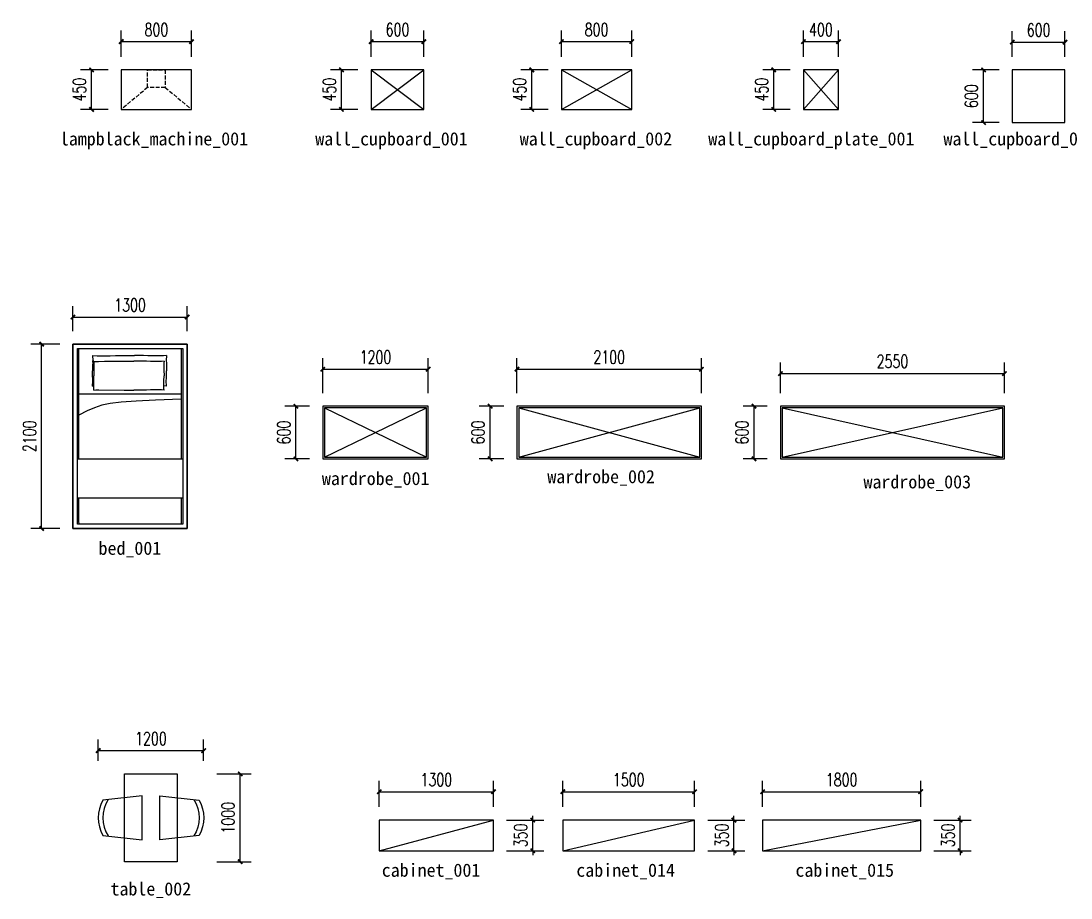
# Model space of a CAD drawing. Extents: x 23971 to 232415, y -48119 to 67869.
# Drawn here: x 80125 to 92078, y 20035 to 30024 of the extents above; entities that cross this region are included whole.
import ezdxf

# ---------------------------------------------------------------- set-up
doc = ezdxf.new("R2010")
doc.units = 0
doc.header["$LTSCALE"] = 1000
doc.header["$MEASUREMENT"] = 0
doc.linetypes.add('DASH', pattern=[0.35, 0.25, -0.1])
doc.layers.add('PM-家具', color=146, linetype='Continuous')
doc.layers.add('PUB_DIM', color=3, linetype='Continuous')
doc.styles.add('_TCH_DIM_T3', font='SIMPLEX', dxfattribs={"width": 0.705882, "bigfont": 'GBCBIG'})
doc.styles.get("Standard").update_dxf_attribs({"font": 'gbenor.shx', "bigfont": 'gbcbig.shx'})
doc.dimstyles.new('_TCH_ARCH&&50', dxfattribs={"dimtxt": 148.75, "dimasz": 50, "dimexe": 125, "dimexo": 150, "dimgap": 63.125, "dimtad": 1, "dimdec": 0, "dimzin": 0, "dimdsep": 46, "dimtxsty": '_TCH_DIM_T3', "dimblk": 'ARCHTICK', "dimcen": 0.09, "dimclrt": 7, "dimazin": 2, "dimtfac": 1, "dimtdec": 0, "dimtix": 1, "dimtmove": 2, "dimatfit": 3, "dimfxl": 100, "dimtolj": 1, "dimtzin": 0, "dimarcsym": 0})

# ---------------------------------------------------------------- blocks, each defined once
blk = doc.blocks.new('twin bed')
at = {"color": 251, "ltscale": 50}
for p, q in [((-278, -476), (-261, -475)), ((565, -476), (535, -475)), ((732, -568), (-433, -568))]:
    blk.add_line(p, q, dxfattribs=at)
blk.add_lwpolyline([(-500, 0), (800, 0), (800, -2100), (-500, -2100)], close=True)
at = {"color": 251}
blk.add_lwpolyline([(-450, -50), (750, -50), (750, -2050), (-450, -2050)], close=True, dxfattribs=at)
at = {"ltscale": 50}
blk.add_lwpolyline([(-433, -1304), (-433, -50), (732, -50), (732, -1304)], dxfattribs=at)
at = {"color": 251, "ltscale": 50}
for points in [[(-264, -193), (-282, -196), (-279, -197), (-254, -197), (-208, -196), (-141, -195), (-51, -194), (60, -194), (192, -193)], [(-278, -128), (-224, -131), (-185, -132), (-154, -132), (-121, -132), (-78, -131), (-16, -130), (74, -129), (199, -128)], [(-278, -128), (-276, -147), (-275, -168), (-275, -190), (-275, -213), (-276, -237), (-277, -260), (-277, -282), (-278, -302)], [(-264, -193), (-262, -211), (-261, -231), (-261, -252), (-262, -274), (-262, -296), (-263, -318), (-264, -339), (-264, -359)], [(537, -193), (507, -196), (471, -197), (429, -197), (384, -196), (337, -195), (288, -194), (240, -194), (192, -193)], [(565, -128), (532, -131), (493, -132), (449, -132), (402, -132), (352, -131), (301, -130), (249, -129), (199, -128)], [(537, -193), (535, -211), (535, -231), (534, -252), (535, -274), (536, -296), (536, -318), (537, -339), (537, -359)], [(565, -128), (563, -147), (562, -168), (562, -190), (563, -213), (563, -237), (564, -260), (565, -282), (565, -302)], [(-278, -476), (-276, -457), (-275, -436), (-275, -414), (-275, -391), (-276, -368), (-277, -345), (-277, -323), (-278, -302)], [(-264, -524), (-262, -506), (-261, -486), (-261, -465), (-262, -443), (-262, -421), (-263, -399), (-264, -378), (-264, -359)], [(537, -524), (535, -506), (535, -486), (534, -465), (535, -443), (536, -421), (536, -399), (537, -378), (537, -359)], [(565, -476), (563, -457), (562, -436), (562, -414), (563, -391), (563, -368), (564, -345), (565, -323), (565, -302)], [(-264, -524), (-241, -520), (-204, -521), (81, -523), (128, -523), (192, -524)], [(537, -524), (507, -521), (471, -520), (429, -520), (384, -521), (337, -522), (288, -523), (240, -523), (192, -524)], [(732, -626), (440, -638), (218, -649), (50, -661), (-75, -676), (-173, -696), (-256, -723), (-338, -759), (-433, -807)]]:
    blk.add_lwpolyline(points, dxfattribs=at)
blk.add_lwpolyline([(-445, -1304), (745, -1304, -0.414214), (750, -1309), (750, -1749, -0.414214), (745, -1754), (-445, -1754, -0.414214), (-450, -1749), (-450, -1309, -0.414214)], format="xyb", close=True, dxfattribs=at)
at = {"ltscale": 50}
blk.add_lwpolyline([(732, -1754), (732, -2030, -0.414214), (712, -2050), (-412, -2050, -0.414214), (-433, -2030), (-433, -1754)], format="xyb", dxfattribs=at)
blk = doc.blocks.new('儿童衣柜')
at = {"color": 251}
for p, q in [((-1008, -85605, 0), (1502, -85045, 0)), ((-1008, -85045, 0), (1502, -85605, 0))]:
    blk.add_line(p, q, dxfattribs=at)
at = {"elevation": 0}
blk.add_lwpolyline([(-1028, -85625), (1522, -85625), (1522, -85025), (-1028, -85025)], close=True, dxfattribs=at)
at = {"color": 251, "elevation": 0}
blk.add_lwpolyline([(-1008, -85605), (1502, -85605), (1502, -85045), (-1008, -85045)], close=True, dxfattribs=at)
blk = doc.blocks.new('2100儿童书衣')
at = {"color": 251}
for p, q in [((-6140, -49316), (-4080, -49876)), ((-6140, -49876), (-4080, -49316))]:
    blk.add_line(p, q, dxfattribs=at)
blk.add_lwpolyline([(-6160, -49296), (-6160, -49896), (-4060, -49896), (-4060, -49296)], close=True)
blk.add_lwpolyline([(-6140, -49316), (-6140, -49876), (-4080, -49876), (-4080, -49316)], close=True, dxfattribs=at)
blk = doc.blocks.new('1200书柜衣柜组合')
at = {"color": 251}
for p, q in [((-33304, -28154), (-32144, -28714)), ((-33304, -28714), (-32144, -28154))]:
    blk.add_line(p, q, dxfattribs=at)
blk.add_lwpolyline([(-33324, -28134), (-33324, -28734), (-32124, -28734), (-32124, -28134)], close=True)
blk.add_lwpolyline([(-33304, -28154), (-33304, -28714), (-32144, -28714), (-32144, -28154)], close=True, dxfattribs=at)
blk = doc.blocks.new('餐椅')
at = {"linetype": 'Continuous'}
blk.add_lwpolyline([(-37122, -100190), (-36672, -100240), (-36672, -99740), (-37122, -99790, 0.25)], format="xyb", close=True, dxfattribs=at)
at = {"color": 251, "linetype": 'Continuous'}
blk.add_arc((-36747, -99990), 375, 146.5109, 213.4891, dxfattribs=at)
blk = doc.blocks.new('_ArchTick')
at = {"color": 0, "linetype": 'ByBlock', "const_width": 0.4}
blk.add_lwpolyline([(-0.5, -0.5), (0.5, 0.5)], dxfattribs=at)
blk = doc.blocks.new('*D93')
at = {"layer": 'Defpoints', "color": 0, "transparency": 16777216}
for p in [(90367, 20923), (90815, 20923), (90367, 20573)]:
    blk.add_point(p, dxfattribs=at)
at = {"layer": 'PUB_DIM', "color": 0, "lineweight": -2, "transparency": 16777216}
for p, q in [((90517, 20923), (90940, 20923)), ((90815, 20923), (90815, 20973)), ((90815, 20573), (90815, 20923)), ((90517, 20573), (90940, 20573)), ((90815, 20573), (90815, 20523))]:
    blk.add_line(p, q, dxfattribs=at)
at = {"layer": 'PUB_DIM', "color": 0, "lineweight": -2, "transparency": 16777216, "xscale": 50, "yscale": 50, "zscale": 50}
for p, rotation in [((90815, 20923), 270), ((90815, 20573), 90)]:
    blk.add_blockref('_ArchTick', p, dxfattribs=dict(at, rotation=rotation))
at = {"layer": 'PUB_DIM', "color": 7, "transparency": 16777216, "insert": (90677, 20748), "char_height": 148.8, "attachment_point": 5, "rotation": 90, "style": '_TCH_DIM_T3'}
blk.add_mtext('\\A1;350', dxfattribs=at)
blk = doc.blocks.new('*D94')
at = {"layer": 'Defpoints', "color": 0, "transparency": 16777216}
for p in [(90367, 21246), (88567, 20923), (90367, 20923)]:
    blk.add_point(p, dxfattribs=at)
at = {"layer": 'PUB_DIM', "color": 0, "lineweight": -2, "transparency": 16777216}
for p, q in [((88567, 21073), (88567, 21371)), ((90367, 21073), (90367, 21371)), ((88567, 21246), (90367, 21246))]:
    blk.add_line(p, q, dxfattribs=at)
at = {"layer": 'PUB_DIM', "color": 0, "lineweight": -2, "transparency": 16777216, "xscale": 50, "yscale": 50, "zscale": 50, "rotation": 180}
blk.add_blockref('_ArchTick', (88567, 21246), dxfattribs=at)
at = {"layer": 'PUB_DIM', "color": 0, "lineweight": -2, "transparency": 16777216, "xscale": 50, "yscale": 50, "zscale": 50}
blk.add_blockref('_ArchTick', (90367, 21246), dxfattribs=at)
at = {"layer": 'PUB_DIM', "color": 7, "transparency": 16777216, "insert": (89467, 21383), "char_height": 148.8, "attachment_point": 5, "style": '_TCH_DIM_T3'}
blk.add_mtext('\\A1;1800', dxfattribs=at)
blk = doc.blocks.new('*D95')
at = {"layer": 'Defpoints', "color": 0, "transparency": 16777216}
for p in [(87793, 20923), (88241, 20923), (87793, 20573)]:
    blk.add_point(p, dxfattribs=at)
at = {"layer": 'PUB_DIM', "color": 0, "lineweight": -2, "transparency": 16777216}
for p, q in [((87943, 20923), (88366, 20923)), ((88241, 20923), (88241, 20973)), ((88241, 20573), (88241, 20923)), ((87943, 20573), (88366, 20573)), ((88241, 20573), (88241, 20523))]:
    blk.add_line(p, q, dxfattribs=at)
at = {"layer": 'PUB_DIM', "color": 0, "lineweight": -2, "transparency": 16777216, "xscale": 50, "yscale": 50, "zscale": 50}
for p, rotation in [((88241, 20923), 270), ((88241, 20573), 90)]:
    blk.add_blockref('_ArchTick', p, dxfattribs=dict(at, rotation=rotation))
at = {"layer": 'PUB_DIM', "color": 7, "transparency": 16777216, "insert": (88103, 20748), "char_height": 148.8, "attachment_point": 5, "rotation": 90, "style": '_TCH_DIM_T3'}
blk.add_mtext('\\A1;350', dxfattribs=at)
blk = doc.blocks.new('*D96')
at = {"layer": 'Defpoints', "color": 0, "transparency": 16777216}
for p in [(87793, 21246), (86293, 20923), (87793, 20923)]:
    blk.add_point(p, dxfattribs=at)
at = {"layer": 'PUB_DIM', "color": 0, "lineweight": -2, "transparency": 16777216}
for p, q in [((86293, 21073), (86293, 21371)), ((87793, 21073), (87793, 21371)), ((86293, 21246), (87793, 21246))]:
    blk.add_line(p, q, dxfattribs=at)
at = {"layer": 'PUB_DIM', "color": 0, "lineweight": -2, "transparency": 16777216, "xscale": 50, "yscale": 50, "zscale": 50, "rotation": 180}
blk.add_blockref('_ArchTick', (86293, 21246), dxfattribs=at)
at = {"layer": 'PUB_DIM', "color": 0, "lineweight": -2, "transparency": 16777216, "xscale": 50, "yscale": 50, "zscale": 50}
blk.add_blockref('_ArchTick', (87793, 21246), dxfattribs=at)
at = {"layer": 'PUB_DIM', "color": 7, "transparency": 16777216, "insert": (87043, 21383), "char_height": 148.8, "attachment_point": 5, "style": '_TCH_DIM_T3'}
blk.add_mtext('\\A1;1500', dxfattribs=at)
blk = doc.blocks.new('*D97')
at = {"layer": 'Defpoints', "color": 0, "transparency": 16777216}
for p in [(85503, 20923), (85951, 20923), (85503, 20573)]:
    blk.add_point(p, dxfattribs=at)
at = {"layer": 'PUB_DIM', "color": 0, "lineweight": -2, "transparency": 16777216}
for p, q in [((85653, 20923), (86076, 20923)), ((85951, 20923), (85951, 20973)), ((85951, 20573), (85951, 20923)), ((85653, 20573), (86076, 20573)), ((85951, 20573), (85951, 20523))]:
    blk.add_line(p, q, dxfattribs=at)
at = {"layer": 'PUB_DIM', "color": 0, "lineweight": -2, "transparency": 16777216, "xscale": 50, "yscale": 50, "zscale": 50}
for p, rotation in [((85951, 20923), 270), ((85951, 20573), 90)]:
    blk.add_blockref('_ArchTick', p, dxfattribs=dict(at, rotation=rotation))
at = {"layer": 'PUB_DIM', "color": 7, "transparency": 16777216, "insert": (85813, 20748), "char_height": 148.8, "attachment_point": 5, "rotation": 90, "style": '_TCH_DIM_T3'}
blk.add_mtext('\\A1;350', dxfattribs=at)
blk = doc.blocks.new('*D98')
at = {"layer": 'Defpoints', "color": 0, "transparency": 16777216}
for p in [(85503, 21246), (84203, 20923), (85503, 20923)]:
    blk.add_point(p, dxfattribs=at)
at = {"layer": 'PUB_DIM', "color": 0, "lineweight": -2, "transparency": 16777216}
for p, q in [((84203, 21073), (84203, 21371)), ((85503, 21073), (85503, 21371)), ((84203, 21246), (85503, 21246))]:
    blk.add_line(p, q, dxfattribs=at)
at = {"layer": 'PUB_DIM', "color": 0, "lineweight": -2, "transparency": 16777216, "xscale": 50, "yscale": 50, "zscale": 50, "rotation": 180}
blk.add_blockref('_ArchTick', (84203, 21246), dxfattribs=at)
at = {"layer": 'PUB_DIM', "color": 0, "lineweight": -2, "transparency": 16777216, "xscale": 50, "yscale": 50, "zscale": 50}
blk.add_blockref('_ArchTick', (85503, 21246), dxfattribs=at)
at = {"layer": 'PUB_DIM', "color": 7, "transparency": 16777216, "insert": (84853, 21383), "char_height": 148.8, "attachment_point": 5, "style": '_TCH_DIM_T3'}
blk.add_mtext('\\A1;1300', dxfattribs=at)
blk = doc.blocks.new('*D119')
at = {"layer": 'Defpoints', "color": 0, "transparency": 16777216}
for p in [(82204, 21449), (82620, 21449), (82204, 20449)]:
    blk.add_point(p, dxfattribs=at)
at = {"layer": 'PUB_DIM', "color": 0, "lineweight": -2, "transparency": 16777216}
for p, q in [((82354, 21449), (82745, 21449)), ((82620, 20449), (82620, 21449)), ((82354, 20449), (82745, 20449))]:
    blk.add_line(p, q, dxfattribs=at)
at = {"layer": 'PUB_DIM', "color": 0, "lineweight": -2, "transparency": 16777216, "xscale": 50, "yscale": 50, "zscale": 50}
for p, rotation in [((82620, 21449), 90), ((82620, 20449), 270)]:
    blk.add_blockref('_ArchTick', p, dxfattribs=dict(at, rotation=rotation))
at = {"layer": 'PUB_DIM', "color": 7, "transparency": 16777216, "insert": (82482, 20949), "char_height": 148.8, "attachment_point": 5, "rotation": 90, "style": '_TCH_DIM_T3'}
blk.add_mtext('\\A1;1000', dxfattribs=at)
blk = doc.blocks.new('*D120')
at = {"layer": 'Defpoints', "color": 0, "transparency": 16777216}
for p in [(82204, 21714), (81004, 21449), (82204, 21449)]:
    blk.add_point(p, dxfattribs=at)
at = {"layer": 'PUB_DIM', "color": 0, "lineweight": -2, "transparency": 16777216}
for p, q in [((81004, 21599), (81004, 21839)), ((82204, 21599), (82204, 21839)), ((81004, 21714), (82204, 21714))]:
    blk.add_line(p, q, dxfattribs=at)
at = {"layer": 'PUB_DIM', "color": 0, "lineweight": -2, "transparency": 16777216, "xscale": 50, "yscale": 50, "zscale": 50, "rotation": 180}
blk.add_blockref('_ArchTick', (81004, 21714), dxfattribs=at)
at = {"layer": 'PUB_DIM', "color": 0, "lineweight": -2, "transparency": 16777216, "xscale": 50, "yscale": 50, "zscale": 50}
blk.add_blockref('_ArchTick', (82204, 21714), dxfattribs=at)
at = {"layer": 'PUB_DIM', "color": 7, "transparency": 16777216, "insert": (81604, 21851), "char_height": 148.8, "attachment_point": 5, "style": '_TCH_DIM_T3'}
blk.add_mtext('\\A1;1200', dxfattribs=at)
blk = doc.blocks.new('*D134')
at = {"layer": 'Defpoints', "color": 0, "transparency": 16777216}
for p in [(84760, 26058), (83560, 25637), (84760, 25637)]:
    blk.add_point(p, dxfattribs=at)
at = {"layer": 'PUB_DIM', "color": 0, "lineweight": -2, "transparency": 16777216}
for p, q in [((83560, 25787), (83560, 26183)), ((84760, 25787), (84760, 26183)), ((83560, 26058), (84760, 26058))]:
    blk.add_line(p, q, dxfattribs=at)
at = {"layer": 'PUB_DIM', "color": 0, "lineweight": -2, "transparency": 16777216, "xscale": 50, "yscale": 50, "zscale": 50, "rotation": 180}
blk.add_blockref('_ArchTick', (83560, 26058), dxfattribs=at)
at = {"layer": 'PUB_DIM', "color": 0, "lineweight": -2, "transparency": 16777216, "xscale": 50, "yscale": 50, "zscale": 50}
blk.add_blockref('_ArchTick', (84760, 26058), dxfattribs=at)
at = {"layer": 'PUB_DIM', "color": 7, "transparency": 16777216, "insert": (84160, 26196), "char_height": 148.8, "attachment_point": 5, "style": '_TCH_DIM_T3'}
blk.add_mtext('\\A1;1200', dxfattribs=at)
blk = doc.blocks.new('*D135')
at = {"layer": 'Defpoints', "color": 0, "transparency": 16777216}
for p in [(83254, 25637), (83560, 25637), (83560, 25037)]:
    blk.add_point(p, dxfattribs=at)
at = {"layer": 'PUB_DIM', "color": 0, "lineweight": -2, "transparency": 16777216}
for p, q in [((83410, 25637), (83129, 25637)), ((83254, 25037), (83254, 25637)), ((83410, 25037), (83129, 25037))]:
    blk.add_line(p, q, dxfattribs=at)
at = {"layer": 'PUB_DIM', "color": 0, "lineweight": -2, "transparency": 16777216, "xscale": 50, "yscale": 50, "zscale": 50}
for p, rotation in [((83254, 25637), 90), ((83254, 25037), 270)]:
    blk.add_blockref('_ArchTick', p, dxfattribs=dict(at, rotation=rotation))
at = {"layer": 'PUB_DIM', "color": 7, "transparency": 16777216, "insert": (83117, 25337), "char_height": 148.8, "attachment_point": 5, "rotation": 90, "style": '_TCH_DIM_T3'}
blk.add_mtext('\\A1;600', dxfattribs=at)
blk = doc.blocks.new('*D136')
at = {"layer": 'Defpoints', "color": 0, "transparency": 16777216}
for p in [(87871, 26058), (85771, 25637), (87871, 25637)]:
    blk.add_point(p, dxfattribs=at)
at = {"layer": 'PUB_DIM', "color": 0, "lineweight": -2, "transparency": 16777216}
for p, q in [((85771, 25787), (85771, 26183)), ((87871, 25787), (87871, 26183)), ((85771, 26058), (87871, 26058))]:
    blk.add_line(p, q, dxfattribs=at)
at = {"layer": 'PUB_DIM', "color": 0, "lineweight": -2, "transparency": 16777216, "xscale": 50, "yscale": 50, "zscale": 50, "rotation": 180}
blk.add_blockref('_ArchTick', (85771, 26058), dxfattribs=at)
at = {"layer": 'PUB_DIM', "color": 0, "lineweight": -2, "transparency": 16777216, "xscale": 50, "yscale": 50, "zscale": 50}
blk.add_blockref('_ArchTick', (87871, 26058), dxfattribs=at)
at = {"layer": 'PUB_DIM', "color": 7, "transparency": 16777216, "insert": (86821, 26196), "char_height": 148.8, "attachment_point": 5, "style": '_TCH_DIM_T3'}
blk.add_mtext('\\A1;2100', dxfattribs=at)
blk = doc.blocks.new('*D137')
at = {"layer": 'Defpoints', "color": 0, "transparency": 16777216}
for p in [(85465, 25637), (85771, 25637), (85771, 25037)]:
    blk.add_point(p, dxfattribs=at)
at = {"layer": 'PUB_DIM', "color": 0, "lineweight": -2, "transparency": 16777216}
for p, q in [((85621, 25637), (85340, 25637)), ((85465, 25037), (85465, 25637)), ((85621, 25037), (85340, 25037))]:
    blk.add_line(p, q, dxfattribs=at)
at = {"layer": 'PUB_DIM', "color": 0, "lineweight": -2, "transparency": 16777216, "xscale": 50, "yscale": 50, "zscale": 50}
for p, rotation in [((85465, 25637), 90), ((85465, 25037), 270)]:
    blk.add_blockref('_ArchTick', p, dxfattribs=dict(at, rotation=rotation))
at = {"layer": 'PUB_DIM', "color": 7, "transparency": 16777216, "insert": (85327, 25337), "char_height": 148.8, "attachment_point": 5, "rotation": 90, "style": '_TCH_DIM_T3'}
blk.add_mtext('\\A1;600', dxfattribs=at)
blk = doc.blocks.new('*D140')
at = {"layer": 'Defpoints', "color": 0, "transparency": 16777216}
for p in [(88470, 25637), (88770, 25637), (88770, 25037)]:
    blk.add_point(p, dxfattribs=at)
at = {"layer": 'PUB_DIM', "color": 0, "lineweight": -2, "transparency": 16777216}
for p, q in [((88620, 25637), (88345, 25637)), ((88470, 25037), (88470, 25637)), ((88620, 25037), (88345, 25037))]:
    blk.add_line(p, q, dxfattribs=at)
at = {"layer": 'PUB_DIM', "color": 0, "lineweight": -2, "transparency": 16777216, "xscale": 50, "yscale": 50, "zscale": 50}
for p, rotation in [((88470, 25637), 90), ((88470, 25037), 270)]:
    blk.add_blockref('_ArchTick', p, dxfattribs=dict(at, rotation=rotation))
at = {"layer": 'PUB_DIM', "color": 7, "transparency": 16777216, "insert": (88332, 25337), "char_height": 148.8, "attachment_point": 5, "rotation": 90, "style": '_TCH_DIM_T3'}
blk.add_mtext('\\A1;600', dxfattribs=at)
blk = doc.blocks.new('*D141')
at = {"layer": 'Defpoints', "color": 0, "transparency": 16777216}
for p in [(80360, 26343), (80716, 26343), (80716, 24243)]:
    blk.add_point(p, dxfattribs=at)
at = {"layer": 'PUB_DIM', "color": 0, "lineweight": -2, "transparency": 16777216}
for p, q in [((80566, 26343), (80235, 26343)), ((80360, 24243), (80360, 26343)), ((80566, 24243), (80235, 24243))]:
    blk.add_line(p, q, dxfattribs=at)
at = {"layer": 'PUB_DIM', "color": 0, "lineweight": -2, "transparency": 16777216, "xscale": 50, "yscale": 50, "zscale": 50}
for p, rotation in [((80360, 26343), 90), ((80360, 24243), 270)]:
    blk.add_blockref('_ArchTick', p, dxfattribs=dict(at, rotation=rotation))
at = {"layer": 'PUB_DIM', "color": 7, "transparency": 16777216, "insert": (80222, 25293), "char_height": 148.8, "attachment_point": 5, "rotation": 90, "style": '_TCH_DIM_T3'}
blk.add_mtext('\\A1;2100', dxfattribs=at)
blk = doc.blocks.new('*D142')
at = {"layer": 'Defpoints', "color": 0, "transparency": 16777216}
for p in [(82016, 26652), (80716, 26343), (82016, 26343)]:
    blk.add_point(p, dxfattribs=at)
at = {"layer": 'PUB_DIM', "color": 0, "lineweight": -2, "transparency": 16777216}
for p, q in [((80716, 26493), (80716, 26777)), ((82016, 26493), (82016, 26777)), ((80716, 26652), (82016, 26652))]:
    blk.add_line(p, q, dxfattribs=at)
at = {"layer": 'PUB_DIM', "color": 0, "lineweight": -2, "transparency": 16777216, "xscale": 50, "yscale": 50, "zscale": 50}
for p, rotation in [((80716, 26652), 179.999641007521), ((82016, 26652), 359.999641007521)]:
    blk.add_blockref('_ArchTick', p, dxfattribs=dict(at, rotation=rotation))
at = {"layer": 'PUB_DIM', "color": 7, "transparency": 16777216, "insert": (81366, 26789), "char_height": 148.8, "attachment_point": 5, "rotation": 359.9996, "style": '_TCH_DIM_T3'}
blk.add_mtext('\\A1;1300', dxfattribs=at)
blk = doc.blocks.new('*D144')
at = {"layer": 'Defpoints', "color": 0, "transparency": 16777216}
for p in [(91320, 26009), (88770, 25637), (91320, 25637)]:
    blk.add_point(p, dxfattribs=at)
at = {"layer": 'PUB_DIM', "color": 0, "lineweight": -2, "transparency": 16777216}
for p, q in [((88770, 25787), (88770, 26134)), ((91320, 25787), (91320, 26134)), ((88770, 26009), (91320, 26009))]:
    blk.add_line(p, q, dxfattribs=at)
at = {"layer": 'PUB_DIM', "color": 0, "lineweight": -2, "transparency": 16777216, "xscale": 50, "yscale": 50, "zscale": 50, "rotation": 180}
blk.add_blockref('_ArchTick', (88770, 26009), dxfattribs=at)
at = {"layer": 'PUB_DIM', "color": 0, "lineweight": -2, "transparency": 16777216, "xscale": 50, "yscale": 50, "zscale": 50}
blk.add_blockref('_ArchTick', (91320, 26009), dxfattribs=at)
at = {"layer": 'PUB_DIM', "color": 7, "transparency": 16777216, "insert": (90045, 26147), "char_height": 148.8, "attachment_point": 5, "style": '_TCH_DIM_T3'}
blk.add_mtext('\\A1;2550', dxfattribs=at)
blk = doc.blocks.new('*D159')
at = {"layer": 'Defpoints', "color": 0, "transparency": 16777216}
for p in [(88693, 29467), (89031, 29467), (89031, 29017)]:
    blk.add_point(p, dxfattribs=at)
at = {"layer": 'PUB_DIM', "color": 0, "lineweight": -2, "transparency": 16777216}
for p, q in [((88881, 29467), (88568, 29467)), ((88693, 29017), (88693, 29467)), ((88881, 29017), (88568, 29017))]:
    blk.add_line(p, q, dxfattribs=at)
at = {"layer": 'PUB_DIM', "color": 0, "lineweight": -2, "transparency": 16777216, "xscale": 50, "yscale": 50, "zscale": 50}
for p, rotation in [((88693, 29467), 90), ((88693, 29017), 270)]:
    blk.add_blockref('_ArchTick', p, dxfattribs=dict(at, rotation=rotation))
at = {"layer": 'PUB_DIM', "color": 7, "transparency": 16777216, "insert": (88556, 29242), "char_height": 148.8, "attachment_point": 5, "rotation": 90, "style": '_TCH_DIM_T3'}
blk.add_mtext('\\A1;450', dxfattribs=at)
blk = doc.blocks.new('*D160')
at = {"layer": 'Defpoints', "color": 0, "transparency": 16777216}
for p in [(89431, 29789), (89031, 29467), (89431, 29467)]:
    blk.add_point(p, dxfattribs=at)
at = {"layer": 'PUB_DIM', "color": 0, "lineweight": -2, "transparency": 16777216}
for p, q in [((89031, 29617), (89031, 29914)), ((89431, 29617), (89431, 29914)), ((89031, 29789), (89431, 29789))]:
    blk.add_line(p, q, dxfattribs=at)
at = {"layer": 'PUB_DIM', "color": 0, "lineweight": -2, "transparency": 16777216, "xscale": 50, "yscale": 50, "zscale": 50, "rotation": 180}
blk.add_blockref('_ArchTick', (89031, 29789), dxfattribs=at)
at = {"layer": 'PUB_DIM', "color": 0, "lineweight": -2, "transparency": 16777216, "xscale": 50, "yscale": 50, "zscale": 50}
blk.add_blockref('_ArchTick', (89431, 29789), dxfattribs=at)
at = {"layer": 'PUB_DIM', "color": 7, "transparency": 16777216, "insert": (89231, 29926), "char_height": 148.8, "attachment_point": 5, "style": '_TCH_DIM_T3'}
blk.add_mtext('\\A1;400', dxfattribs=at)
blk = doc.blocks.new('*D161')
at = {"layer": 'Defpoints', "color": 0, "transparency": 16777216}
for p in [(85939, 29467), (86277, 29467), (86277, 29017)]:
    blk.add_point(p, dxfattribs=at)
at = {"layer": 'PUB_DIM', "color": 0, "lineweight": -2, "transparency": 16777216}
for p, q in [((86127, 29467), (85814, 29467)), ((85939, 29017), (85939, 29467)), ((86127, 29017), (85814, 29017))]:
    blk.add_line(p, q, dxfattribs=at)
at = {"layer": 'PUB_DIM', "color": 0, "lineweight": -2, "transparency": 16777216, "xscale": 50, "yscale": 50, "zscale": 50}
for p, rotation in [((85939, 29467), 90), ((85939, 29017), 270)]:
    blk.add_blockref('_ArchTick', p, dxfattribs=dict(at, rotation=rotation))
at = {"layer": 'PUB_DIM', "color": 7, "transparency": 16777216, "insert": (85801, 29242), "char_height": 148.8, "attachment_point": 5, "rotation": 90, "style": '_TCH_DIM_T3'}
blk.add_mtext('\\A1;450', dxfattribs=at)
blk = doc.blocks.new('*D162')
at = {"layer": 'Defpoints', "color": 0, "transparency": 16777216}
for p in [(87077, 29789), (86277, 29467), (87077, 29467)]:
    blk.add_point(p, dxfattribs=at)
at = {"layer": 'PUB_DIM', "color": 0, "lineweight": -2, "transparency": 16777216}
for p, q in [((86277, 29617), (86277, 29914)), ((87077, 29617), (87077, 29914)), ((86277, 29789), (87077, 29789))]:
    blk.add_line(p, q, dxfattribs=at)
at = {"layer": 'PUB_DIM', "color": 0, "lineweight": -2, "transparency": 16777216, "xscale": 50, "yscale": 50, "zscale": 50, "rotation": 180}
blk.add_blockref('_ArchTick', (86277, 29789), dxfattribs=at)
at = {"layer": 'PUB_DIM', "color": 0, "lineweight": -2, "transparency": 16777216, "xscale": 50, "yscale": 50, "zscale": 50}
blk.add_blockref('_ArchTick', (87077, 29789), dxfattribs=at)
at = {"layer": 'PUB_DIM', "color": 7, "transparency": 16777216, "insert": (86677, 29926), "char_height": 148.8, "attachment_point": 5, "style": '_TCH_DIM_T3'}
blk.add_mtext('\\A1;800', dxfattribs=at)
blk = doc.blocks.new('*D163')
at = {"layer": 'Defpoints', "color": 0, "transparency": 16777216}
for p in [(83773, 29467), (84111, 29467), (84111, 29017)]:
    blk.add_point(p, dxfattribs=at)
at = {"layer": 'PUB_DIM', "color": 0, "lineweight": -2, "transparency": 16777216}
for p, q in [((83961, 29467), (83648, 29467)), ((83773, 29017), (83773, 29467)), ((83961, 29017), (83648, 29017))]:
    blk.add_line(p, q, dxfattribs=at)
at = {"layer": 'PUB_DIM', "color": 0, "lineweight": -2, "transparency": 16777216, "xscale": 50, "yscale": 50, "zscale": 50}
for p, rotation in [((83773, 29467), 90), ((83773, 29017), 270)]:
    blk.add_blockref('_ArchTick', p, dxfattribs=dict(at, rotation=rotation))
at = {"layer": 'PUB_DIM', "color": 7, "transparency": 16777216, "insert": (83636, 29242), "char_height": 148.8, "attachment_point": 5, "rotation": 90, "style": '_TCH_DIM_T3'}
blk.add_mtext('\\A1;450', dxfattribs=at)
blk = doc.blocks.new('*D164')
at = {"layer": 'Defpoints', "color": 0, "transparency": 16777216}
for p in [(84711, 29789), (84111, 29467), (84711, 29467)]:
    blk.add_point(p, dxfattribs=at)
at = {"layer": 'PUB_DIM', "color": 0, "lineweight": -2, "transparency": 16777216}
for p, q in [((84111, 29617), (84111, 29914)), ((84711, 29617), (84711, 29914)), ((84111, 29789), (84711, 29789))]:
    blk.add_line(p, q, dxfattribs=at)
at = {"layer": 'PUB_DIM', "color": 0, "lineweight": -2, "transparency": 16777216, "xscale": 50, "yscale": 50, "zscale": 50, "rotation": 180}
blk.add_blockref('_ArchTick', (84111, 29789), dxfattribs=at)
at = {"layer": 'PUB_DIM', "color": 0, "lineweight": -2, "transparency": 16777216, "xscale": 50, "yscale": 50, "zscale": 50}
blk.add_blockref('_ArchTick', (84711, 29789), dxfattribs=at)
at = {"layer": 'PUB_DIM', "color": 7, "transparency": 16777216, "insert": (84411, 29926), "char_height": 148.8, "attachment_point": 5, "style": '_TCH_DIM_T3'}
blk.add_mtext('\\A1;600', dxfattribs=at)
blk = doc.blocks.new('*D165')
at = {"layer": 'Defpoints', "color": 0, "transparency": 16777216}
for p in [(80928, 29467), (81266, 29467), (81266, 29017)]:
    blk.add_point(p, dxfattribs=at)
at = {"layer": 'PUB_DIM', "color": 0, "lineweight": -2, "transparency": 16777216}
for p, q in [((81116, 29467), (80803, 29467)), ((80928, 29017), (80928, 29467)), ((81116, 29017), (80803, 29017))]:
    blk.add_line(p, q, dxfattribs=at)
at = {"layer": 'PUB_DIM', "color": 0, "lineweight": -2, "transparency": 16777216, "xscale": 50, "yscale": 50, "zscale": 50}
for p, rotation in [((80928, 29467), 90), ((80928, 29017), 270)]:
    blk.add_blockref('_ArchTick', p, dxfattribs=dict(at, rotation=rotation))
at = {"layer": 'PUB_DIM', "color": 7, "transparency": 16777216, "insert": (80790, 29242), "char_height": 148.8, "attachment_point": 5, "rotation": 90, "style": '_TCH_DIM_T3'}
blk.add_mtext('\\A1;450', dxfattribs=at)
blk = doc.blocks.new('*D166')
at = {"layer": 'Defpoints', "color": 0, "transparency": 16777216}
for p in [(82066, 29789), (81266, 29467), (82066, 29467)]:
    blk.add_point(p, dxfattribs=at)
at = {"layer": 'PUB_DIM', "color": 0, "lineweight": -2, "transparency": 16777216}
for p, q in [((81266, 29617), (81266, 29914)), ((82066, 29617), (82066, 29914)), ((81266, 29789), (82066, 29789))]:
    blk.add_line(p, q, dxfattribs=at)
at = {"layer": 'PUB_DIM', "color": 0, "lineweight": -2, "transparency": 16777216, "xscale": 50, "yscale": 50, "zscale": 50, "rotation": 180}
blk.add_blockref('_ArchTick', (81266, 29789), dxfattribs=at)
at = {"layer": 'PUB_DIM', "color": 0, "lineweight": -2, "transparency": 16777216, "xscale": 50, "yscale": 50, "zscale": 50}
blk.add_blockref('_ArchTick', (82066, 29789), dxfattribs=at)
at = {"layer": 'PUB_DIM', "color": 7, "transparency": 16777216, "insert": (81666, 29926), "char_height": 148.8, "attachment_point": 5, "style": '_TCH_DIM_T3'}
blk.add_mtext('\\A1;800', dxfattribs=at)
blk = doc.blocks.new('*D173')
at = {"layer": 'Defpoints', "color": 0, "transparency": 16777216}
for p in [(91082, 29467), (91409, 29467), (91409, 28867)]:
    blk.add_point(p, dxfattribs=at)
at = {"layer": 'PUB_DIM', "color": 0, "lineweight": -2, "transparency": 16777216}
for p, q in [((91259, 29467), (90957, 29467)), ((91082, 28867), (91082, 29467)), ((91259, 28867), (90957, 28867))]:
    blk.add_line(p, q, dxfattribs=at)
at = {"layer": 'PUB_DIM', "color": 0, "lineweight": -2, "transparency": 16777216, "xscale": 50, "yscale": 50, "zscale": 50}
for p, rotation in [((91082, 29467), 90), ((91082, 28867), 270)]:
    blk.add_blockref('_ArchTick', p, dxfattribs=dict(at, rotation=rotation))
at = {"layer": 'PUB_DIM', "color": 7, "transparency": 16777216, "insert": (90944, 29167), "char_height": 148.8, "attachment_point": 5, "rotation": 90, "style": '_TCH_DIM_T3'}
blk.add_mtext('\\A1;600', dxfattribs=at)
blk = doc.blocks.new('*D174')
at = {"layer": 'Defpoints', "color": 0, "transparency": 16777216}
for p in [(92009, 29783), (91409, 29467), (92009, 29467)]:
    blk.add_point(p, dxfattribs=at)
at = {"layer": 'PUB_DIM', "color": 0, "lineweight": -2, "transparency": 16777216}
for p, q in [((91409, 29617), (91409, 29908)), ((92009, 29617), (92009, 29908)), ((91409, 29783), (92009, 29783))]:
    blk.add_line(p, q, dxfattribs=at)
at = {"layer": 'PUB_DIM', "color": 0, "lineweight": -2, "transparency": 16777216, "xscale": 50, "yscale": 50, "zscale": 50, "rotation": 180}
blk.add_blockref('_ArchTick', (91409, 29783), dxfattribs=at)
at = {"layer": 'PUB_DIM', "color": 0, "lineweight": -2, "transparency": 16777216, "xscale": 50, "yscale": 50, "zscale": 50}
blk.add_blockref('_ArchTick', (92009, 29783), dxfattribs=at)
at = {"layer": 'PUB_DIM', "color": 7, "transparency": 16777216, "insert": (91709, 29921), "char_height": 148.8, "attachment_point": 5, "style": '_TCH_DIM_T3'}
blk.add_mtext('\\A1;600', dxfattribs=at)

msp = doc.modelspace()

# ---------------------------------------------------------------- linework, layer by layer
at = {"layer": 'PM-家具', "color": 250}
for p, q in [((84111.4, 29466.9), (84711.4, 29016.9)), ((84111.4, 29016.9), (84711.4, 29466.9)), ((86276.9, 29466.9), (87076.9, 29016.9)), ((86276.9, 29016.9), (87076.9, 29466.9)), ((89031, 29466.9), (89431, 29016.9)), ((89031, 29016.9), (89431, 29466.9))]:
    msp.add_line(p, q, dxfattribs=at)
at = {"layer": 'PM-家具', "linetype": 'DASH', "ltscale": 0.18}
for p, q in [((81565.9, 29266.9), (81265.9, 29016.9)), ((81765.9, 29266.9), (82065.9, 29016.9))]:
    msp.add_line(p, q, dxfattribs=at)
at = {"layer": 'PM-家具', "color": 251}
for p, q in [((84203.5, 20572.8), (85503.5, 20922.8)), ((86293.3, 20572.8), (87793.3, 20922.8)), ((88567.4, 20572.8), (90367.4, 20922.8))]:
    msp.add_line(p, q, dxfattribs=at)
at = {"layer": 'PM-家具'}
for points in [[(81265.9, 29016.9), (82065.9, 29016.9), (82065.9, 29466.9), (81265.9, 29466.9)], [(84111.4, 29016.9), (84711.4, 29016.9), (84711.4, 29466.9), (84111.4, 29466.9)], [(86276.9, 29016.9), (87076.9, 29016.9), (87076.9, 29466.9), (86276.9, 29466.9)], [(89031, 29016.9), (89431, 29016.9), (89431, 29466.9), (89031, 29466.9)], [(91409, 28866.9), (92009, 28866.9), (92009, 29466.9), (91409, 29466.9)], [(80716.4, 24242.7), (82016.4, 24242.7), (82016.4, 26342.7), (80716.4, 26342.7)], [(81304.4, 21448.8), (81904.4, 21448.8), (81904.4, 20448.8), (81304.4, 20448.8)], [(84203.5, 20572.8), (85503.5, 20572.8), (85503.5, 20922.8), (84203.5, 20922.8)], [(86293.3, 20572.8), (87793.3, 20572.8), (87793.3, 20922.8), (86293.3, 20922.8)], [(88567.4, 20572.8), (90367.4, 20572.8), (90367.4, 20922.8), (88567.4, 20922.8)]]:
    msp.add_lwpolyline(points, close=True, dxfattribs=at)
at = {"layer": 'PM-家具', "linetype": 'DASH', "ltscale": 0.18}
msp.add_lwpolyline([(81565.9, 29466.9), (81765.9, 29466.9), (81765.9, 29266.9), (81565.9, 29266.9)], close=True, dxfattribs=at)

# ---------------------------------------------------------------- block references
at = {"layer": 'PM-家具'}
for name, p in [('twin bed', (81216.5, 26342.7)), ('1200书柜衣柜组合', (116884.4, 53770.9)), ('2100儿童书衣', (91930.9, 74932.5)), ('儿童衣柜', (89798.5, 110661.5)), ('餐椅', (118176.7, 120938.7))]:
    msp.add_blockref(name, p, dxfattribs=at)
at = {"layer": 'PM-家具', "xscale": -1}
msp.add_blockref('餐椅', (45032.2, 120938.7), dxfattribs=at)

# ---------------------------------------------------------------- texts
at = {"char_height": 150, "attachment_point": 1}
for s, insert in [('{\\f@FangSong|b0|i0|c134|p49;lampblack_machine_001}', (80567.2, 28757.1)), ('{\\f@FangSong|b0|i0|c134|p49;wall_cupboard_001}', (83474.7, 28757.1)), ('{\\f@FangSong|b0|i0|c134|p49;wall_cupboard_002}', (85802.5, 28757.1)), ('{\\f@FangSong|b0|i0|c134|p49;wall_cupboard_plate_001}', (87948.6, 28757.1)), ('{\\f@FangSong|b0|i0|c134|p49;wall_cupboard_003}', (90626, 28757.1)), ('{\\f@FangSong|b0|i0|c134|p49;wardrobe_001}', (83550, 24888.5)), ('{\\f@FangSong|b0|i0|c134|p49;wardrobe_002}', (86116.4, 24909.6)), ('{\\f@FangSong|b0|i0|c134|p49;wardrobe_003}', (89715.6, 24850.3)), ('{\\f@FangSong|b0|i0|c134|p49;bed_001}', (81007.5, 24094.1)), ('{\\f@FangSong|b0|i0|c134|p49;cabinet_001}', (84231.5, 20427.4)), ('{\\f@FangSong|b0|i0|c134|p49;cabinet_014}', (86446.6, 20427.4)), ('{\\f@FangSong|b0|i0|c134|p49;cabinet_015}', (88940.9, 20427.4)), ('{\\f@FangSong|b0|i0|c134|p49;table_002}', (81143.8, 20214))]:
    msp.add_mtext_dynamic_manual_height_columns(s, width=1434.402, gutter_width=1750, heights=[0], dxfattribs=dict(at, insert=insert))

# ---------------------------------------------------------------- dimensions: what is measured, and where the dimension line sits
at = {"layer": 'PUB_DIM'}
for p1, p2, distance, picture, middle in [((81265.9, 29466.9), (82065.9, 29466.9), 322, '*D166', (81665.9, 29926.4)), ((84111.4, 29466.9), (84711.4, 29466.9), 322, '*D164', (84411.4, 29926.4)), ((86276.9, 29466.9), (87076.9, 29466.9), 322, '*D162', (86676.9, 29926.4)), ((89031, 29466.9), (89431, 29466.9), 322, '*D160', (89231, 29926.4)), ((91409, 29466.9), (92009, 29466.9), 316.5, '*D174', (91709, 29920.9)), ((81265.9, 29016.9), (81265.9, 29466.9), 338, '*D165', (80790.4, 29241.9)), ((84111.4, 29016.9), (84111.4, 29466.9), 338, '*D163', (83635.9, 29241.9)), ((86276.9, 29016.9), (86276.9, 29466.9), 338, '*D161', (85801.4, 29241.9)), ((89031, 29016.9), (89031, 29466.9), 338, '*D159', (88555.5, 29241.9)), ((91409, 28866.9), (91409, 29466.9), 327, '*D173', (90944.5, 29166.9)), ((80716.4, 26342.7), (82016.4, 26342.7), 309, '*D142', (81366.4, 26789.2)), ((80716.4, 24242.7), (80716.4, 26342.7), 356.5, '*D141', (80222.4, 25292.7)), ((83560, 25637), (84760, 25637), 421.4, '*D134', (84160, 26195.9)), ((85770.8, 25637), (87870.8, 25637), 421.4, '*D136', (86820.8, 26195.9)), ((88770.1, 25637), (91320.1, 25637), 372.2, '*D144', (90045.1, 26146.8)), ((83560, 25037), (83560, 25637), 305.8, '*D135', (83116.7, 25337)), ((85770.8, 25037), (85770.8, 25637), 305.8, '*D137', (85327.5, 25337)), ((88770.1, 25037), (88770.1, 25637), 300.5, '*D140', (88332.2, 25337)), ((81004.4, 21448.8), (82204.4, 21448.8), 264.8, '*D120', (81604.4, 21851.1)), ((82204.4, 20448.8), (82204.4, 21448.8), -415.1, '*D119', (82482, 20948.8)), ((84203.5, 20922.8), (85503.5, 20922.8), 323.2, '*D98', (84853.5, 21383.5)), ((86293.3, 20922.8), (87793.3, 20922.8), 323.2, '*D96', (87043.3, 21383.5)), ((88567.4, 20922.8), (90367.4, 20922.8), 323.2, '*D94', (89467.4, 21383.5)), ((85503.5, 20572.8), (85503.5, 20922.8), -447.3, '*D97', (85813.3, 20747.8)), ((87793.3, 20572.8), (87793.3, 20922.8), -447.3, '*D95', (88103.1, 20747.8)), ((90367.4, 20572.8), (90367.4, 20922.8), -447.3, '*D93', (90677.2, 20747.8))]:
    dim = msp.add_aligned_dim(p1=p1, p2=p2, distance=distance, dimstyle='_TCH_ARCH&&50', dxfattribs=at)
    dim.commit()
    dim.dimension.update_dxf_attribs({"geometry": picture, "text_midpoint": middle})

doc.saveas('drawing.dxf')
